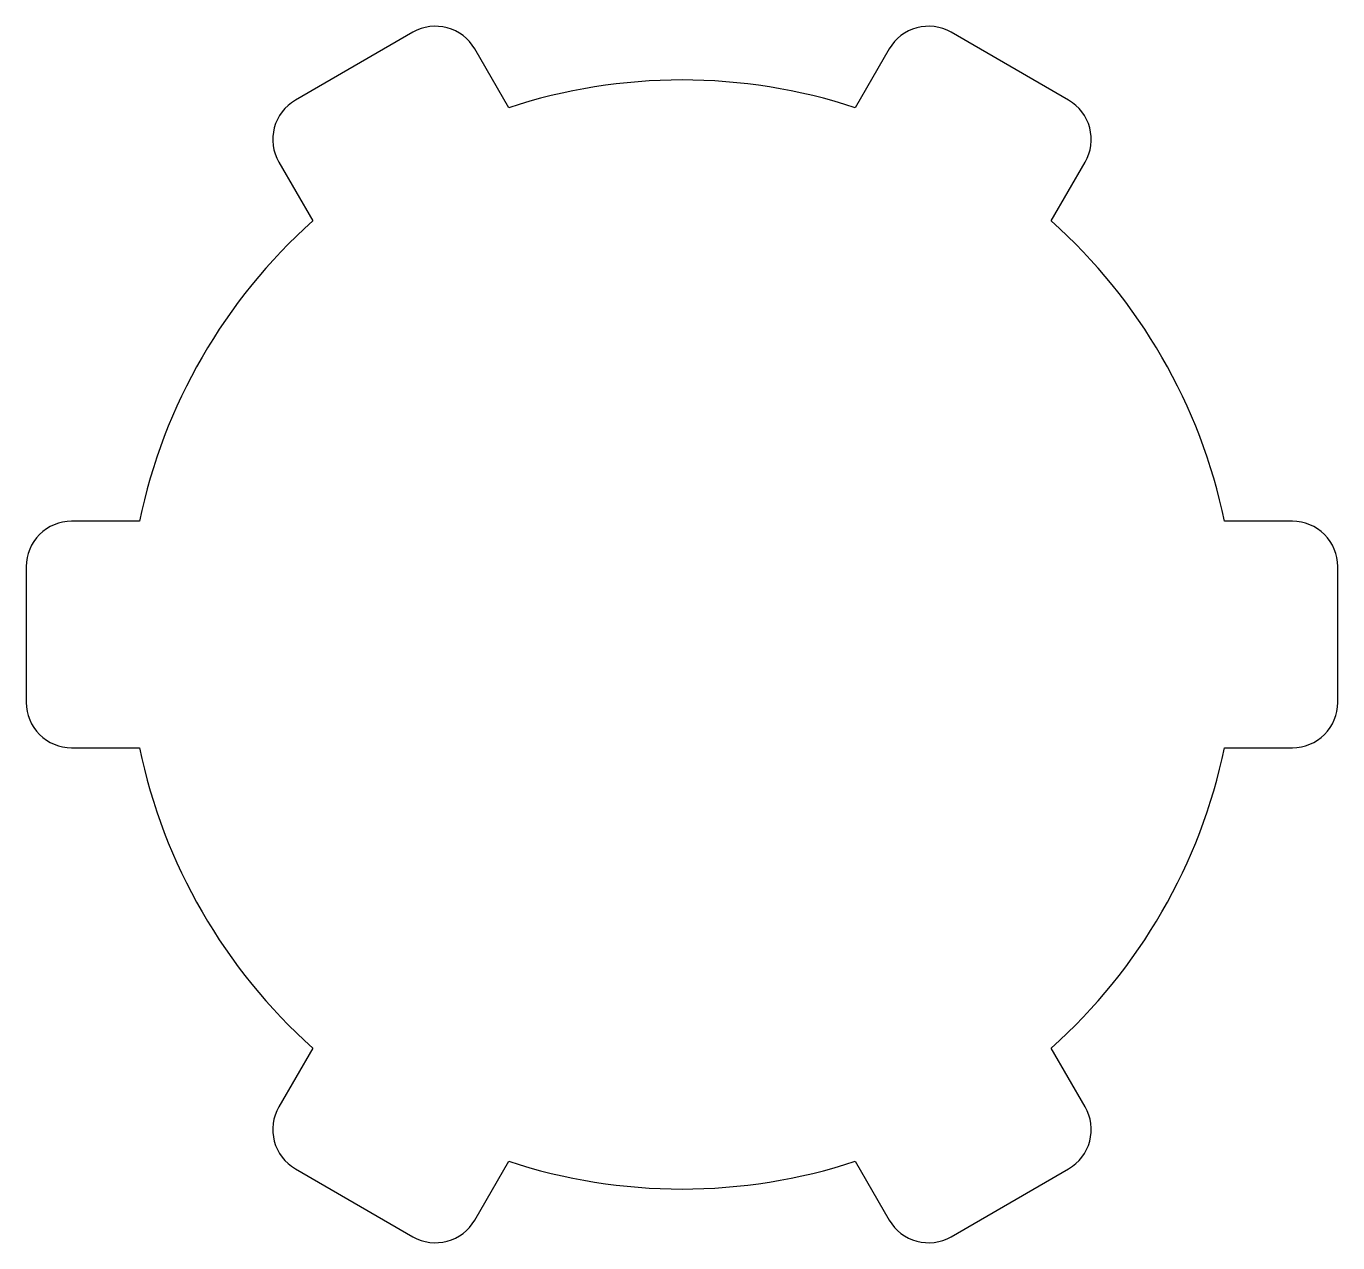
# Model space of a CAD drawing. Header units: inches. Extents: x -5.7 to 5.7, y -5.3 to 5.3.
import ezdxf

# ---------------------------------------------------------------- set-up
doc = ezdxf.new("R2010")
doc.units = ezdxf.units.IN
doc.header["$MEASUREMENT"] = 0

msp = doc.modelspace()

# ---------------------------------------------------------------- linework, layer by layer
msp.add_lwpolyline([(5.31, -0.984, 0.414214), (5.704, -0.591), (5.704, 0.591, 0.414214), (5.31, 0.984), (4.719, 0.984, 0.160351), (3.212, 3.595), (3.507, 4.107, 0.414214), (3.363, 4.644), (2.34, 5.235, 0.414214), (1.803, 5.091), (1.507, 4.579, 0.160351), (-1.507, 4.579), (-1.803, 5.091, 0.414214), (-2.34, 5.235), (-3.363, 4.644, 0.414214), (-3.507, 4.107), (-3.212, 3.595, 0.160351), (-4.719, 0.984), (-5.31, 0.984, 0.414214), (-5.704, 0.591), (-5.704, -0.591, 0.414214), (-5.31, -0.984), (-4.719, -0.984, 0.160351), (-3.212, -3.595), (-3.507, -4.107, 0.414214), (-3.363, -4.644), (-2.34, -5.235, 0.414214), (-1.803, -5.091), (-1.507, -4.579, 0.160351), (1.507, -4.579), (1.803, -5.091, 0.414214), (2.34, -5.235), (3.363, -4.644, 0.414214), (3.507, -4.107), (3.212, -3.595, 0.160351), (4.719, -0.984)], format="xyb", close=True)

doc.saveas('drawing.dxf')
